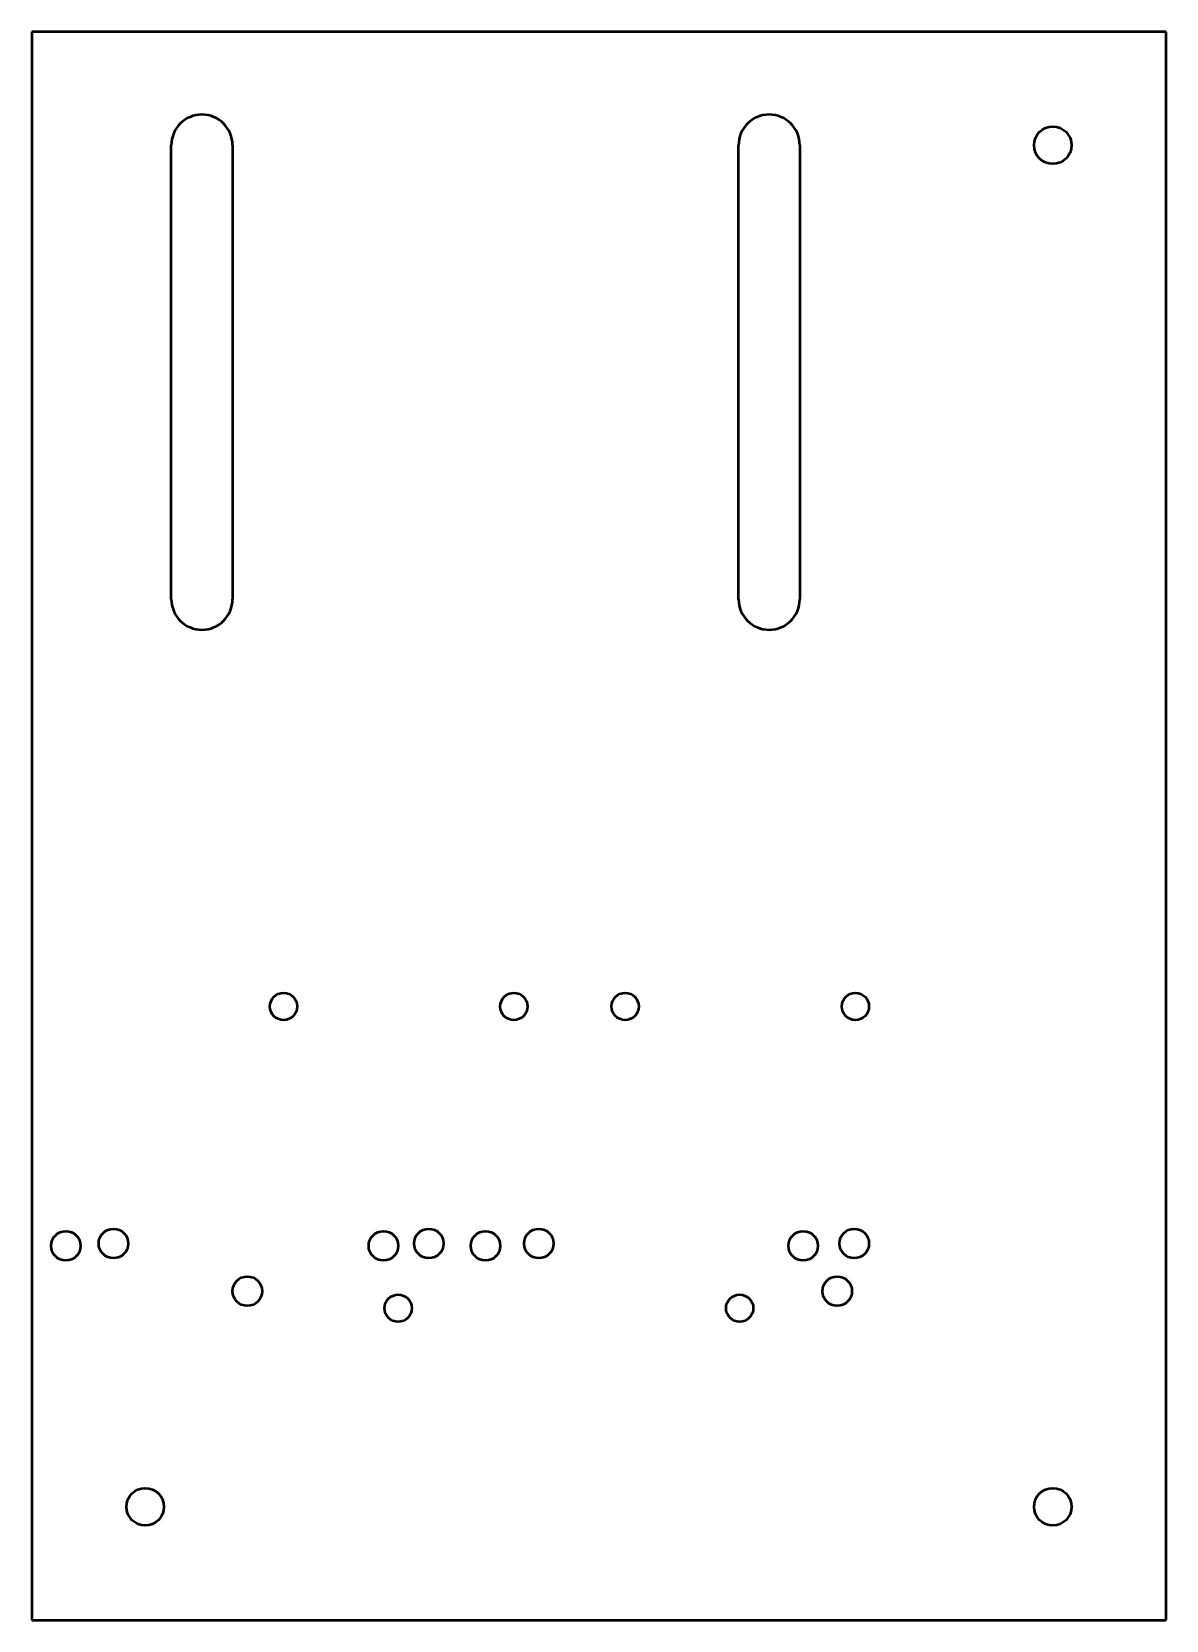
# Model space of a CAD drawing. Header units: inches. Extents: x 3.45 to 8.45, y 0.58 to 7.58.
import ezdxf

# ---------------------------------------------------------------- set-up
doc = ezdxf.new("R2010")
doc.units = ezdxf.units.IN
doc.header["$MEASUREMENT"] = 0
doc.layers.add('Visible (ANSI)', color=7, linetype='Continuous', lineweight=50)

msp = doc.modelspace()

# ---------------------------------------------------------------- linework, layer by layer
at = {"layer": 'Visible (ANSI)'}
for p, q in [((3.4529, 7.5806), (3.4529, 0.5806)), ((8.4529, 7.5806), (3.4529, 7.5806)), ((8.4529, 0.5806), (8.4529, 7.5806)), ((4.0679, 5.0806), (4.0679, 7.0806)), ((4.3379, 7.0806), (4.3379, 5.0806)), ((6.5679, 5.0806), (6.5679, 7.0806)), ((6.8379, 7.0806), (6.8379, 5.0806)), ((3.4529, 0.5806), (8.4529, 0.5806))]:
    msp.add_line(p, q, dxfattribs=at)
for centre, radius in [((7.9529, 7.0806), 0.0825), ((4.5629, 3.2856), 0.06), ((5.5779, 3.2856), 0.06), ((6.0679, 3.2856), 0.06), ((7.0829, 3.2856), 0.06), ((3.6029, 2.2306), 0.065), ((3.8129, 2.2406), 0.065), ((5.0029, 2.2306), 0.065), ((5.2029, 2.2406), 0.065), ((5.4529, 2.2306), 0.065), ((5.6879, 2.2406), 0.065), ((6.8529, 2.2306), 0.065), ((7.0779, 2.2406), 0.065), ((4.4029, 2.0306), 0.065), ((7.0029, 2.0306), 0.065), ((5.0679, 1.9556), 0.06), ((6.5729, 1.9556), 0.06), ((3.9529, 1.0806), 0.0825), ((7.9529, 1.0806), 0.0825)]:
    msp.add_circle(centre, radius, dxfattribs=at)
for centre, start, end in [((4.2029, 7.0806), 0, 180), ((6.7029, 7.0806), 0, 180), ((4.2029, 5.0806), 180, 0), ((6.7029, 5.0806), 180, 0)]:
    msp.add_arc(centre, 0.135, start, end, dxfattribs=at)

doc.saveas('drawing.dxf')
